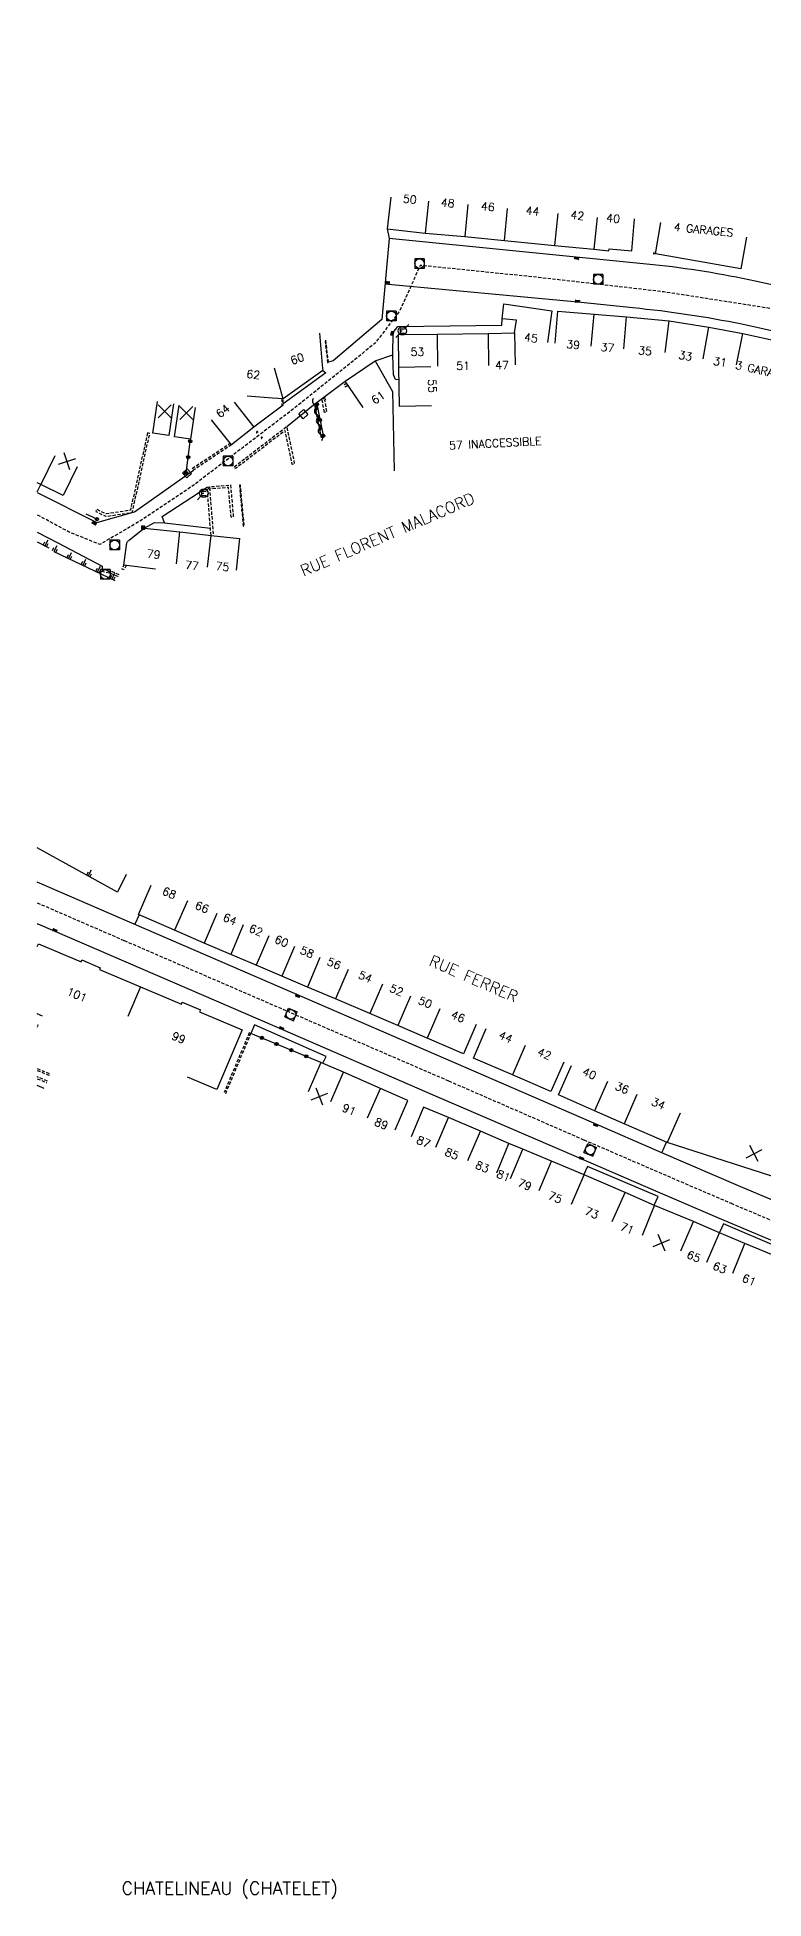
# Model space of a CAD drawing. Header units: millimetres. Extents: x 159999 to 161001, y 122000 to 123000.
# Drawn here: x 160000 to 160113.5, y 122261.8 to 122552.6 of the extents above; entities that cross this region are included whole.
import ezdxf
from ezdxf.enums import TextEntityAlignment as Align

# ---------------------------------------------------------------- set-up
doc = ezdxf.new("R2010")
doc.units = ezdxf.units.MM
doc.linetypes.add('DASHED', pattern=[0.75, 0.5, -0.25])
doc.layers.get('0').update_dxf_attribs({"linetype": 'CONTINUOUS'})
for name, color, linetype in [('W0001', 6, 'DASHED'), ('W0008', 7, 'CONTINUOUS'), ('W0017', 7, 'CONTINUOUS'), ('W0100', 7, 'CONTINUOUS'), ('W0112', 1, 'DASHED'), ('W0211', 2, 'CONTINUOUS'), ('W0310', 3, 'CONTINUOUS'), ('W0322', 7, 'CONTINUOUS'), ('W0330', 7, 'CONTINUOUS'), ('W0334', 7, 'CONTINUOUS'), ('W0400', 7, 'CONTINUOUS'), ('W0420', 7, 'CONTINUOUS'), ('W0471', 7, 'CONTINUOUS'), ('W0980', 7, 'CONTINUOUS'), ('W0989', 7, 'CONTINUOUS'), ('W0991', 7, 'CONTINUOUS'), ('W1102', 7, 'CONTINUOUS')]:
    doc.layers.add(name, color=color, linetype=linetype)
doc.styles.get("Standard").update_dxf_attribs({"font": 'romans.shx', "width": 0.85})

# ---------------------------------------------------------------- blocks, each defined once
blk = doc.blocks.new('T400')
for p, q in [((-0.15, 0.3), (0.15, 0.3)), ((-0.15, -0.25), (-0.15, 0.3)), ((-0.15, 0.15), (0.15, 0.15)), ((-0.15, 0), (0.15, 0)), ((0.15, 0.3), (0.15, -0.25)), ((-0.15, -0.15), (0.15, -0.15)), ((-0.15, -0.25), (-0.15, -0.3)), ((-0.15, -0.3), (0.15, -0.3)), ((0.15, -0.3), (0.15, -0.25))]:
    blk.add_line(p, q)
blk = doc.blocks.new('T471')
for p, q in [((-0.333334, 0.333334), (-0.333334, -0.333334)), ((-0.333334, 0.333334), (0.333334, 0.333334)), ((-0.333334, 0), (0, 0)), ((0.500001, 0.500001), (1.000002, 1.000002)), ((-0.500001, -0.500001), (-1.000002, -1.000002)), ((-0.333334, -0.333334), (0.333334, -0.333334))]:
    blk.add_line(p, q)
blk.add_ellipse((0, 0), major_axis=(0.471405, 0.471405), ratio=1, start_param=5.4977871438, end_param=11.780972451)
blk = doc.blocks.new('T420')
for p, q in [((0.75, 0.75), (-0.75, 0.75)), ((-0.75, 0.75), (-0.75, -0.75)), ((0.75, 0.75), (0.75, -0.75)), ((0.75, -0.75), (-0.75, -0.75))]:
    blk.add_line(p, q)
blk.add_ellipse((0, 0), major_axis=(-0.53, 0.53), ratio=1, start_param=3.926991, end_param=10.210176)
blk = doc.blocks.new('t112o')
at = {"color": 0, "linetype": 'Continuous'}
for p, q in [((-0.5, 0.5), (0.5, 0.5)), ((-0.5, -0.5), (-0.5, 0.5)), ((0.5, 0.5), (0.5, -0.5)), ((0.5, -0.5), (-0.5, -0.5))]:
    blk.add_line(p, q, dxfattribs=at)
blk = doc.blocks.new('t991o')
at = {"color": 0, "linetype": 'Continuous'}
for p, q in [((-1, 1), (1, -1)), ((-1, -1), (1, 1))]:
    blk.add_line(p, q, dxfattribs=at)
blk = doc.blocks.new('t330o')
at = {"color": 0, "linetype": 'Continuous'}
for p, q in [((0.25, -0.25), (-0.25, 0.25)), ((-0.25, -0.25), (0.25, 0.25)), ((-0.25, 0.25), (-0.25, -0.25)), ((0.25, 0.25), (-0.25, 0.25)), ((0.25, -0.25), (0.25, 0.25)), ((-0.25, -0.25), (0.25, -0.25)), ((-0.25, -0.25), (-0.25, -0.25))]:
    blk.add_line(p, q, dxfattribs=at)
blk = doc.blocks.new('t211o')
at = {"color": 0, "linetype": 'Continuous'}
for p, q in [((-0.29, 0.5), (-0.29, 0)), ((0, 1), (0, 0)), ((0.29, 0.5), (0.29, 0))]:
    blk.add_line(p, q, dxfattribs=at)
blk = doc.blocks.new('t322o')
at = {"color": 0, "linetype": 'Continuous'}
for radius in [0.25, 0.15]:
    blk.add_circle((0, 0), radius, dxfattribs=at)
blk = doc.blocks.new('t310o')
at = {"color": 0, "linetype": 'Continuous'}
for centre, start, end in [((-0.5, 0.38), 216.8699, 323.1304), ((0.5, -0.37), 36.8699, 143.1303)]:
    blk.add_arc(centre, 0.625, start, end, dxfattribs=at)

msp = doc.modelspace()

# ---------------------------------------------------------------- linework, layer by layer
at = {"layer": 'W0001', "flags": 128}
msp.add_lwpolyline([(160207.41, 122489.72), (160195.03, 122492.59), (160149.59, 122502.45), (160115.74, 122510.02), (160097.82, 122512.82), (160078.03, 122515.09), (160059.82, 122516.95), (160056.54, 122509.74), (160052.75, 122504.78), (160040.21, 122494.68), (160024.52, 122482.69), (160019.64, 122479.41), (160015.85, 122476.89), (160009.79, 122473.35), (160004.99, 122475.29), (160000, 122477.96)], dxfattribs=at)
at = {"layer": 'W0001'}
msp.add_lwpolyline([(160000, 122417.37), (160013.58, 122411.48), (160038.98, 122400.48), (160064.25, 122389.55), (160085.36, 122380.35), (160096.37, 122375.59), (160108.35, 122370.43), (160120.91, 122365.13, 0.047522), (160136.45, 122359.84), (160142.63, 122358.58), (160150.46, 122356.61), (160184.1, 122348.94), (160227.63, 122339.39), (160274.2, 122329.22), (160295.01, 122324.67), (160309.79, 122321.41, -0.062108), (160314.83, 122319.68), (160332.27, 122311.85), (160370.11, 122294.92), (160409.82, 122277.23), (160430.9, 122267.86)], format="xyb", dxfattribs=at)
at = {"layer": 'W0008', "flags": 128}
for points in [[(160220.27, 122568.9), (160214.34, 122541.26), (160204.4, 122496.16, -0.082637), (160203.81, 122495.48, -0.082637), (160203.04, 122495.04, -0.083813), (160202.15, 122494.87, -0.083813), (160201.25, 122495), (160163.13, 122503.31), (160120, 122512.75), (160112.12, 122514.47, 0.029469), (160096.18, 122517.04), (160054.94, 122521.17), (160053.82, 122508.5), (160046.24, 122502.04), (160045.47, 122501.81)], [(160054.3, 122514.09), (160084.41, 122511.24), (160093.03, 122510.36, -0.025233), (160110.05, 122507.81), (160113.04, 122507.15), (160121.79, 122505.18), (160162.02, 122496.43), (160199.3, 122488.22, -0.091918), (160200.81, 122487.44, -0.091918), (160201.94, 122486.17, -0.089146), (160202.53, 122484.63, -0.089146), (160202.55, 122482.98), (160195.62, 122450.8), (160185.13, 122402.88), (160182.81, 122391.85)]]:
    msp.add_lwpolyline(points, format="xyb", dxfattribs=at)
for points in [[(160052.77, 122502.03), (160055.53, 122502.96), (160055.61, 122506.46), (160056.29, 122507.42), (160072.56, 122507.63), (160072.63, 122508.62)], [(160056.5, 122499.08), (160055.96, 122499.12), (160055.65, 122499.84), (160055.53, 122502.96)], [(160043.71, 122495.6), (160048.1, 122498.88)], [(160038.96, 122491.78), (160043.39, 122495.36)], [(160000, 122481.45), (160009.33, 122476.79), (160015.17, 122478.44), (160024.38, 122484.94)], [(160019.85, 122476.71), (160019.5, 122477.72), (160026.53, 122482.33)], [(160000, 122475.28), (160003.31, 122473.53), (160010.14, 122469.98), (160010.14, 122469.49)]]:
    msp.add_lwpolyline(points, dxfattribs=at)
at = {"layer": 'W0008'}
for points in [[(160128.7, 122382.68, -0.03642), (160144.34, 122366.84), (160148.72, 122361.88), (160148.3, 122360.23), (160143.29, 122361.49), (160137.09, 122362.75, -0.047479), (160122.11, 122367.86), (160109.51, 122373.17), (160097.55, 122378.33), (160086.54, 122383.09), (160065.44, 122392.28), (160040.16, 122403.21), (160014.77, 122414.21), (160000, 122420.62)], [(160179.35, 122323.3), (160171.33, 122334.44), (160160.57, 122348.91, 0.118313), (160158.15, 122350.22), (160156.34, 122350.8), (160156.69, 122352.28), (160150.75, 122353.95), (160147.56, 122354.66), (160143.23, 122355.41), (160138.85, 122356.21, -0.057153), (160119.89, 122362.42), (160106.9, 122367.87), (160096.95, 122372.15), (160084.57, 122377.51), (160062.11, 122387.24), (160037.15, 122398.07), (160000.15, 122414.02, 0.007921), (160000, 122414.04)]]:
    msp.add_lwpolyline(points, format="xyb", dxfattribs=at)
at = {"layer": 'W0017', "flags": 128}
for points in [[(160054.65, 122522.66), (160054.94, 122521.17)], [(160044.6, 122500.55), (160045.09, 122500.17), (160038.38, 122495.3)], [(160038.4, 122495.13), (160033.84, 122491.68)], [(160000, 122481.58), (160000.56, 122482.71)], [(160016.72, 122475.88), (160018.32, 122476.81), (160019.85, 122476.71), (160027.05, 122475.88)]]:
    msp.add_lwpolyline(points, dxfattribs=at)
at = {"layer": 'W0100', "flags": 128}
for points in [[(160055.22, 122527.63), (160054.65, 122522.66), (160060.6, 122521.98), (160066.8, 122521.47), (160072.96, 122520.84), (160080.8, 122520.08), (160086.93, 122519.47), (160089.27, 122519.25), (160089.3, 122519.55), (160092.85, 122519.24), (160093.29, 122524.22)], [(160110.74, 122521.36), (160109.88, 122516.43), (160096.54, 122518.74), (160097.39, 122523.67)], [(160061.58, 122494.99), (160056.58, 122494.89), (160056.46, 122501.02), (160056.4, 122506.15), (160062.47, 122506.2), (160070.4, 122506.32), (160074.54, 122506.4), (160074.84, 122508.4), (160072.63, 122508.62), (160072.88, 122510.92), (160080.37, 122509.85), (160079.67, 122504.9)], [(160080.88, 122504.82), (160081.3, 122509.8), (160086.95, 122509.32), (160092.03, 122508.89), (160098.7, 122508.29), (160104.88, 122507.28), (160110.21, 122506.3), (160119.18, 122504.32), (160118.1, 122499.43)], [(160044.06, 122506.34), (160044.5, 122501.36), (160044.6, 122500.55), (160038.42, 122496.09), (160036.75, 122496.23), (160032.76, 122496.54)], [(160050.9, 122494.74), (160048.1, 122498.88), (160052.77, 122502.03), (160055.49, 122497.26), (160055.54, 122494.84), (160055.76, 122484.84)], [(160021.27, 122495.32), (160020.56, 122490.38), (160018.05, 122490.74), (160018.76, 122495.69)], [(160024.65, 122494.76), (160023.93, 122489.81), (160021.41, 122490.18), (160022.14, 122495.13)], [(160030.73, 122495.6), (160033.84, 122491.68), (160030.33, 122488.91), (160027.23, 122492.82)], [(160006.23, 122485.5), (160004.03, 122481.01), (160000.56, 122482.71), (160000, 122482.98)]]:
    msp.add_lwpolyline(points, dxfattribs=at)
msp.add_lwpolyline([(160018.48, 122469.48), (160013.53, 122470.14), (160013.94, 122473.25, -0.052131), (160013.97, 122473.48, -0.052131), (160014.05, 122473.69, -0.059749), (160014.2, 122473.9, -0.059749), (160014.39, 122474.08), (160016.72, 122475.88), (160022.29, 122475.31), (160027.14, 122474.77), (160031.57, 122474.31), (160031.06, 122469.34)], format="xyb", dxfattribs=at)
at = {"layer": 'W0100'}
for points in [[(160068.57, 122398.35), (160066.57, 122393.77), (160060.88, 122396.25), (160056.33, 122398.19), (160051.96, 122400.07), (160046.6, 122402.37), (160042.2, 122404.21), (160038.2, 122405.92), (160034.19, 122407.63), (160030.23, 122409.31), (160026.06, 122411.08), (160021.46, 122413.09), (160015.8, 122415.55), (160017.79, 122420.13)], [(160000, 122410.53), (160000.18, 122410.95), (160006.84, 122408.14), (160006.96, 122408.44), (160009.82, 122407.23), (160009.7, 122406.94), (160022.51, 122401.54), (160022.63, 122401.83), (160025.48, 122400.63), (160025.36, 122400.34), (160031.99, 122397.54), (160028.05, 122388.18), (160023.44, 122390.12)], [(160000.83, 122399.65), (160000, 122400)], [(160082.22, 122392.48), (160080.23, 122387.9), (160074.21, 122390.52), (160068.15, 122393.11), (160070.12, 122397.71)], [(160055.88, 122381.92), (160057.88, 122386.5), (160053.6, 122388.38), (160047.84, 122390.91), (160044.31, 122392.44), (160042.32, 122387.85)], [(160122.87, 122376.47), (160125.17, 122375.35), (160123.47, 122371.84), (160098.4, 122379.92), (160091.64, 122382.85), (160087.04, 122384.86), (160081.4, 122387.38), (160083.44, 122391.95)], [(160001.09, 122388.35), (160000, 122388.81)], [(160129.04, 122339.3), (160135.08, 122354.17), (160130.46, 122356.05), (160125.43, 122358.11), (160120.74, 122360.01), (160115.56, 122362.07), (160110.49, 122364.12), (160106.57, 122365.82), (160102.49, 122367.59), (160096.4, 122370.09), (160091.82, 122372.13), (160085.4, 122374.89), (160080.31, 122377.01), (160075.84, 122378.9), (160073.64, 122379.79), (160069.23, 122381.68), (160064.22, 122383.82), (160060.32, 122385.44), (160058.4, 122380.83)]]:
    msp.add_lwpolyline(points, dxfattribs=at)
at = {"layer": 'W0112', "flags": 128}
for points in [[(160096.54, 122518.74), (160096.29, 122518.73), (160096.28, 122519.08), (160096.52, 122519.09)], [(160045.47, 122501.81), (160045.41, 122502.31), (160045.07, 122505.29), (160044.93, 122505.27), (160045.28, 122502.29), (160045.34, 122501.79)], [(160043.39, 122495.36), (160043.71, 122495.6), (160043.87, 122495.38), (160043.55, 122495.14)], [(160044.85, 122493.99), (160044.47, 122496.05), (160044.92, 122496.31), (160045.1, 122496.01), (160044.86, 122495.87), (160045.2, 122494.05)], [(160030.76, 122485.49), (160038.96, 122491.78), (160039.16, 122490.83), (160040.16, 122485.93), (160039.81, 122485.86), (160038.81, 122490.76), (160038.73, 122491.16), (160030.98, 122485.21)], [(160017.22, 122490.78), (160014.55, 122478.7), (160010.77, 122478.12), (160009.3, 122478.83), (160009.14, 122478.52), (160010.71, 122477.75), (160014.85, 122478.35), (160017.57, 122490.7)], [(160031.58, 122482.61), (160032.16, 122476.2), (160032.32, 122476.21), (160031.74, 122482.63)], [(160010.14, 122469.49), (160011.71, 122469.11), (160012.72, 122468.66), (160012.58, 122468.34), (160011.6, 122468.77), (160010.06, 122469.15)]]:
    msp.add_lwpolyline(points, close=True, dxfattribs=at)
for points in [[(160048.33, 122498.54), (160047.93, 122498.31), (160048.11, 122498), (160048.53, 122498.25)], [(160038.22, 122496.11), (160038.2, 122495.14), (160038.4, 122495.13), (160038.42, 122496.09)], [(160030.33, 122488.91), (160024.38, 122484.94), (160024.19, 122485.24), (160030.15, 122489.19)], [(160027.14, 122474.77), (160026.53, 122482.33), (160030.19, 122482.65), (160030.62, 122477.66), (160030.27, 122477.63), (160029.87, 122482.26), (160026.91, 122482), (160027.5, 122474.8)], [(160013.89, 122470.09), (160013.57, 122469.38), (160013.25, 122469.52), (160013.53, 122470.14)]]:
    msp.add_lwpolyline(points, dxfattribs=at)
for points in [[(160034.44, 122490.87, 0.977486), (160034.24, 122490.91, 1.023033)], [(160035.17, 122489.99, 0.977486), (160034.97, 122490.03, 1.023033)]]:
    msp.add_lwpolyline(points, format="xyb", close=True, dxfattribs=at)
at = {"layer": 'W0112'}
for points in [[(160000.22, 122398.18), (160000, 122398.27, 0.998467)], [(160000.11, 122397.93), (160000, 122397.98, 0.997799)]]:
    msp.add_lwpolyline(points, format="xyb", dxfattribs=at)
for points in [[(160029.44, 122387.6), (160033.38, 122396.97), (160033.12, 122397.07), (160029.17, 122387.71)], [(160000, 122391.48), (160002.05, 122390.65)], [(160000, 122391.19), (160001.94, 122390.4)], [(160001.58, 122389.53), (160000, 122390.18)], [(160000, 122389.89), (160001.48, 122389.28)]]:
    msp.add_lwpolyline(points, dxfattribs=at)
at = {"layer": 'W0211', "flags": 128}
for points in [[(160000, 122473.78), (160001.79, 122472.83)], [(160002.61, 122472.24), (160012.12, 122467.7)]]:
    msp.add_lwpolyline(points, dxfattribs=at)
at = {"layer": 'W0211'}
msp.add_lwpolyline([(160013.91, 122421.81), (160012.55, 122419.04), (160000, 122425.94)], dxfattribs=at)
at = {"layer": 'W0310', "flags": 128}
msp.add_lwpolyline([(160043.33, 122495.17), (160043.37, 122494.93), (160044.34, 122490.03)], dxfattribs=at)
at = {"layer": 'W0322', "flags": 128}
for points in [[(160043.68, 122495.24), (160043.73, 122495), (160044.69, 122490.1)], [(160023.27, 122484.51), (160023.93, 122489.81)], [(160009.34, 122477.31), (160007.65, 122478.07)]]:
    msp.add_lwpolyline(points, dxfattribs=at)
at = {"layer": 'W0322'}
msp.add_lwpolyline([(160044.31, 122392.44), (160033.38, 122396.97)], dxfattribs=at)
at = {"layer": 'W0334'}
for points in [[(160015.94, 122415.49), (160015.23, 122414.01)], [(160044.58, 122392.32), (160045.1, 122393.38), (160033.94, 122398.31), (160033.38, 122396.97)], [(160097.55, 122378.33), (160098.28, 122379.98)], [(160096.33, 122370.12), (160096.96, 122371.51), (160085.94, 122376.17), (160085.36, 122374.91)], [(160130.44, 122356.06), (160130.99, 122357.47), (160116.19, 122363.38), (160107.15, 122367.23), (160106.54, 122365.84)]]:
    msp.add_lwpolyline(points, dxfattribs=at)
at = {"layer": 'W1102'}
for p, q in [((160061.09, 122526.96), (160060.6, 122521.98)), ((160067.26, 122526.45), (160066.8, 122521.47)), ((160072.96, 122520.84), (160073.45, 122525.82)), ((160081.28, 122525.06), (160080.8, 122520.08)), ((160087.43, 122524.45), (160086.93, 122519.47)), ((160086.53, 122504.34), (160086.95, 122509.32)), ((160091.59, 122503.91), (160092.03, 122508.89)), ((160062.47, 122506.2), (160062.53, 122501.21)), ((160070.4, 122506.32), (160070.49, 122501.32)), ((160074.54, 122506.4), (160074.65, 122501.41)), ((160098.07, 122503.33), (160098.7, 122508.29)), ((160104.02, 122502.36), (160104.88, 122507.28)), ((160109.22, 122501.4), (160110.21, 122506.3)), ((160038.42, 122496.09), (160037.07, 122500.91)), ((160061.46, 122501.1), (160056.46, 122501.02)), ((160002.75, 122487.2), (160000.56, 122482.71)), ((160021.76, 122470.34), (160022.29, 122475.31)), ((160026.61, 122469.8), (160027.14, 122474.77)), ((160023.46, 122417.67), (160021.46, 122413.09)), ((160028.03, 122415.68), (160026.06, 122411.08)), ((160032.17, 122413.91), (160030.23, 122409.31)), ((160036.15, 122412.23), (160034.19, 122407.63)), ((160040.17, 122410.52), (160038.2, 122405.92)), ((160044.13, 122408.82), (160042.2, 122404.21)), ((160048.57, 122406.96), (160046.6, 122402.37)), ((160053.94, 122404.66), (160051.96, 122400.07)), ((160058.29, 122402.79), (160056.33, 122398.19)), ((160062.88, 122400.83), (160060.88, 122396.25)), ((160076.21, 122395.1), (160074.21, 122390.52)), ((160045.83, 122386.33), (160047.84, 122390.91)), ((160089.04, 122389.45), (160087.04, 122384.86)), ((160051.6, 122383.79), (160053.6, 122388.38)), ((160093.63, 122387.44), (160091.64, 122382.85)), ((160062.26, 122379.22), (160064.22, 122383.82)), ((160100.4, 122384.53), (160098.4, 122379.92)), ((160067.26, 122377.09), (160069.23, 122381.68)), ((160071.76, 122375.16), (160073.64, 122379.79)), ((160073.9, 122374.29), (160075.84, 122378.9)), ((160078.39, 122372.4), (160080.31, 122377.01)), ((160083.42, 122370.3), (160085.4, 122374.89)), ((160089.79, 122367.56), (160091.82, 122372.13)), ((160094.5, 122365.46), (160096.4, 122370.09)), ((160100.5, 122363), (160102.49, 122367.59)), ((160104.58, 122361.23), (160106.57, 122365.82)), ((160108.61, 122359.49), (160110.49, 122364.12))]:
    msp.add_line(p, q, dxfattribs=at)
at = {"layer": 'W1102', "flags": 128}
msp.add_lwpolyline([(160016.1, 122404.24), (160014.16, 122399.63)], dxfattribs=at)

# ---------------------------------------------------------------- block references
at = {"layer": 'W0112'}
for p, rotation in [((160041.55, 122493.71), 41.89191132937667), ((160023.38, 122484.47), 223.0556660351613)]:
    msp.add_blockref('t112o', p, dxfattribs=dict(at, rotation=rotation))
at = {"layer": 'W0211'}
for p, rotation in [((160001.18, 122473.16), 332.052590851999), ((160002.61, 122472.24), 334.501182985625), ((160004.87, 122471.16), 334.501182985625), ((160007.13, 122470.09), 334.501182985625), ((160009.38, 122469.01), 334.501182985625), ((160011.64, 122467.93), 334.501182985625), ((160007.95, 122421.57), 331.2250259298021)]:
    msp.add_blockref('t211o', p, dxfattribs=dict(at, rotation=rotation))
at = {"layer": 'W0310'}
for p, rotation in [((160043.33, 122495.17), 281.1217927642467), ((160043.63, 122493.63), 281.1217927641437), ((160043.93, 122492.1), 281.1217927641437), ((160044.23, 122490.56), 281.1217927641437)]:
    msp.add_blockref('t310o', p, dxfattribs=dict(at, rotation=rotation))
at = {"layer": 'W0322'}
for p, rotation in [((160043.68, 122495.24), 281.1217927642467), ((160044.16, 122492.79), 281.1217927641437), ((160023.89, 122489.47), 82.97882293067354), ((160044.65, 122490.33), 281.1217927641437), ((160023.58, 122486.99), 82.97882293067354), ((160023.27, 122484.51), 82.97882293067354), ((160009.34, 122477.31), 156.0188801261689), ((160035.07, 122396.27), 157.487771500022), ((160037.38, 122395.31), 157.487771500022), ((160039.69, 122394.35), 157.487771500022), ((160042, 122393.39), 157.487771500022)]:
    msp.add_blockref('t322o', p, dxfattribs=dict(at, rotation=rotation))
at = {"layer": 'W0330'}
msp.add_blockref('t330o', (160016.53, 122475.98), dxfattribs=at)
at = {"layer": 'W0400'}
for p, rotation in [((160084.26, 122518.07), 83.18871369170195), ((160054.71, 122514.28), 83.85338320676985), ((160084.35, 122511.36), 266.6901955141593), ((160055.43, 122506.3), 168.9776388037033), ((160008.9, 122476.68), 62.73816033918591), ((160002.74, 122413.07), 246.680256806872), ((160040.65, 122402.84), 246.532331002252), ((160038.14, 122397.77), 246.532331002252), ((160087.19, 122382.67), 246.595543241067), ((160084.98, 122377.46), 246.595543241067)]:
    msp.add_blockref('T400', p, dxfattribs=dict(at, rotation=rotation))
at = {"layer": 'W0420'}
for p in [(160059.7, 122517.24), (160087.6, 122514.77), (160055.31, 122509.05), (160029.81, 122486.39), (160012.09, 122473.27), (160010.62, 122468.67)]:
    msp.add_blockref('T420', p, dxfattribs=at)
at = {"layer": 'W0420', "rotation": 156.623001438373}
for p in [(160039.63, 122399.93), (160086.36, 122378.77)]:
    msp.add_blockref('T420', p, dxfattribs=at)
at = {"layer": 'W0471'}
for p in [(160057.01, 122506.71), (160026.01, 122481.35)]:
    msp.add_blockref('T471', p, dxfattribs=at)
at = {"layer": 'W0991'}
for p, rotation in [((160019.91, 122494.15), 0.00251999999993898), ((160023.28, 122493.9), 0.00251999999993898), ((160004.67, 122486.35), 63.21698999999986), ((160044.08, 122387.09), 66.61437317413355), ((160111.95, 122378.19), 72.12434177208495), ((160097.5, 122364.23), 67.67974542040618)]:
    msp.add_blockref('t991o', p, dxfattribs=dict(at, rotation=rotation))

# ---------------------------------------------------------------- texts
at = {"layer": 'W0980'}
msp.add_text('CHATELINEAU (CHATELET)', height=2, dxfattribs=at).set_placement((160030.06, 122263.3), align=Align.MIDDLE)
at = {"layer": 'W0989'}
for s, rotation, p in [('RUE FLORENT MALACORD', 23.2664, (160054.69, 122474.93)), ('RUE FERRER', 336.5459, (160068.16, 122405.53))]:
    msp.add_text(s, height=1.75, rotation=rotation, dxfattribs=at).set_placement(p, align=Align.MIDDLE)
at = {"layer": 'W0991'}
for s, rotation, p in [('50', 354.3533, (160058.19, 122527.29)), ('48', 354.3533, (160064.11, 122526.71)), ('46', 354.3533, (160070.38, 122526.13)), ('44', 354.3533, (160077.36, 122525.44)), ('42', 354.3533, (160084.36, 122524.75)), ('40', 354.6736, (160089.95, 122524.28)), ('4 GARAGES', 354.3533, (160104.06, 122522.51)), ('45', 352.0123, (160077.12, 122505.62)), ('60', 19.7921, (160040.61, 122502.36)), ('53', 0.5465, (160059.38, 122503.43)), ('39', 355.1556, (160083.7, 122504.58)), ('37', 355.0759, (160089.06, 122504.12)), ('35', 354.9098, (160094.92, 122503.61)), ('33', 349.5828, (160101.22, 122502.82)), ('31', 349.5828, (160106.64, 122501.88)), ('62', 354.2856, (160033.75, 122499.91)), ('51', 0.8022, (160066.51, 122501.26)), ('47', 1.23, (160072.58, 122501.36)), ('3 GARAGES', 347.5016, (160113.61, 122500.43)), ('61', 34.0423, (160053.23, 122496.31)), ('55', 271.7092, (160061.7, 122498.11)), ('64', 38.376, (160028.98, 122494.21)), ('57 INACCESSIBLE', 2.8943, (160071.54, 122489.18)), ('79', 353.607, (160018.18, 122471.83)), ('77', 353.607, (160024.16, 122470.07)), ('75', 353.607, (160028.93, 122469.9)), ('68', 336.7582, (160020.62, 122418.9)), ('66', 336.7582, (160025.74, 122416.68)), ('64', 336.7582, (160030.1, 122414.8)), ('62', 336.7582, (160034.16, 122413.07)), ('60', 336.7582, (160038.16, 122411.37)), ('58', 336.7582, (160042.15, 122409.67)), ('56', 336.7582, (160046.35, 122407.89)), ('54', 336.7582, (160051.25, 122405.81)), ('101', 337.0721, (160006.2, 122403)), ('52', 336.7582, (160056.12, 122403.73)), ('50', 336.7582, (160060.59, 122401.81)), ('46', 336.7582, (160065.72, 122399.59)), ('99', 337.1441, (160022.1, 122396.28)), ('44', 336.7582, (160073.16, 122396.41)), ('42', 336.7582, (160079.21, 122393.79)), ('40', 336.7582, (160086.24, 122390.7)), ('36', 336.7582, (160091.33, 122388.44)), ('34', 336.7582, (160097.01, 122385.99)), ('91', 337.674, (160048.71, 122385.06)), ('89', 337.674, (160053.74, 122382.86)), ('87', 337.674, (160060.33, 122380.02)), ('85', 337.674, (160064.76, 122378.15)), ('83', 337.674, (160069.51, 122376.12)), ('81', 337.674, (160072.83, 122374.72)), ('79', 337.674, (160076.14, 122373.34)), ('75', 337.674, (160080.9, 122371.35)), ('73', 337.674, (160086.61, 122368.93)), ('71', 337.674, (160092.14, 122366.51)), ('65', 337.674, (160102.54, 122362.12)), ('63', 337.674, (160106.6, 122360.36)), ('61', 337.674, (160111.16, 122358.45))]:
    msp.add_text(s, height=1.25, rotation=rotation, dxfattribs=at).set_placement(p, align=Align.MIDDLE)

doc.saveas('drawing.dxf')
